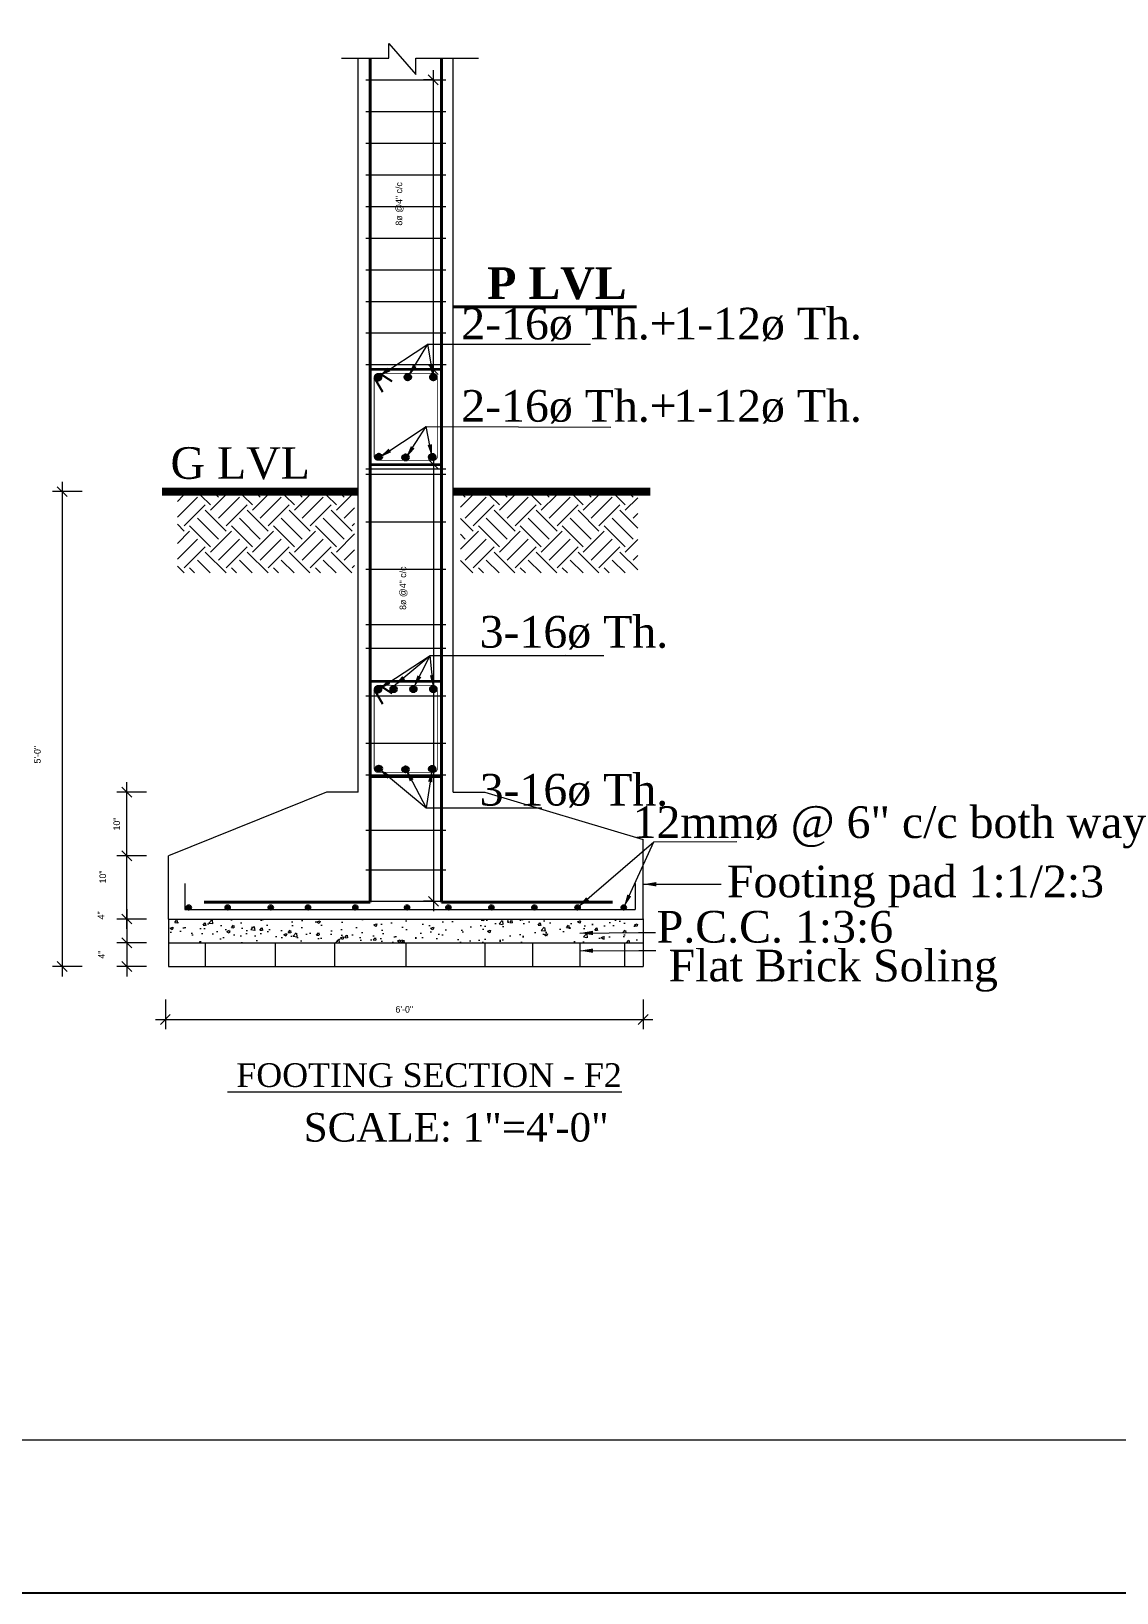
# Model space of a CAD drawing. Header units: inches. Extents: x 85856 to 287200, y -126184 to 75211.
# Drawn here: x 187029.8 to 187359.1, y -25651.7 to -25177.9 of the extents above; entities that cross this region are included whole.
import ezdxf

# ---------------------------------------------------------------- set-up
doc = ezdxf.new("R2010")
doc.units = ezdxf.units.IN
doc.header["$LTSCALE"] = 0.5
doc.header["$MEASUREMENT"] = 0
doc.header["$PDMODE"] = 66
doc.layers.add('column', color=4, linetype='Continuous')
for name, color, linetype, lineweight in [('DIM_LINE', 173, 'Continuous', 20), ('ELE1', 3, 'Continuous', 9), ('HACTH', 253, 'Continuous', 9), ('hatch', 9, 'Continuous', 5), ('ST-REINFOR', 201, 'Continuous', 40), ('STIRRUPS', 14, 'Continuous', 18), ('TEXT', 220, 'Continuous', 9), ('TRENCH', 1, 'Continuous', 35), ('WALL ELV', 20, 'Continuous', 20), ('WALL SEC', 2, 'Continuous', 35)]:
    doc.layers.add(name, color=color, linetype=linetype, lineweight=lineweight)
doc.styles.add('Lettring Text', font='arial.ttf')
doc.styles.add('NIR', font='COPRGTL.TTF')
doc.styles.add('ordinary', font='arial.ttf')
doc.styles.add('TIMES 48', font='times.ttf', dxfattribs={"height": 4})
doc.dimstyles.new('Copy of Standard', dxfattribs={"dimtxt": 6, "dimasz": 2.875, "dimexe": 2, "dimexo": 4, "dimgap": 2, "dimtad": 1, "dimdec": 0, "dimrnd": 1, "dimzin": 0, "dimdsep": 46, "dimlunit": 4, "dimtxsty": 'Lettring Text', "dimcen": 0.1, "dimclrd": 7, "dimclre": 7, "dimclrt": 7, "dimazin": 0, "dimtfac": 0.645, "dimtdec": 0, "dimtmove": 1, "dimatfit": 0, "dimfxl": 3, "dimfxlon": 1, "dimtfillclr": 256, "dimtolj": 1, "dimtzin": 0, "dimlwd": -1, "dimlwe": -1, "dimarcsym": 2})
doc.dimstyles.new('nir 48', dxfattribs={"dimscale": 0.5, "dimtxt": 24, "dimasz": 3, "dimexe": 3, "dimexo": 6, "dimgap": 2, "dimtad": 3, "dimdec": 0, "dimzin": 3, "dimlunit": 4, "dimtxsty": 'NIR', "dimblk": 'OBLIQUE', "dimcen": 2.5, "dimdle": 3, "dimclrt": 3, "dimadec": 0, "dimazin": 0, "dimtfac": 1, "dimtdec": 0, "dimtmove": 2, "dimatfit": 3, "dimfxl": 1, "dimarcsym": 0})

# ---------------------------------------------------------------- blocks, each defined once
blk = doc.blocks.new('_OBLIQUE')
at = {"color": 0, "linetype": 'ByBlock'}
blk.add_line((-0.5, -0.5), (0.5, 0.5), dxfattribs=at)
blk = doc.blocks.new('*D1139')
at = {"layer": 'Defpoints', "color": 0, "transparency": 16777216}
for p in [(84032.04, -112892), (84025.73, -112895.6), (84032.04, -112895.6)]:
    blk.add_point(p, dxfattribs=at)
at = {"layer": 'DIM_LINE', "color": 0, "lineweight": -2, "transparency": 16777216}
for p, q in [((84028.73, -112892), (84024.23, -112892)), ((84028.73, -112895.6), (84024.23, -112895.6))]:
    blk.add_line(p, q, dxfattribs=at)
at = {"layer": 'DIM_LINE', "color": 0, "linetype": 'ByBlock', "lineweight": -2, "transparency": 16777216}
blk.add_line((84025.73, -112890.5), (84025.73, -112897.1), dxfattribs=at)
at = {"layer": 'DIM_LINE', "color": 0, "lineweight": -2, "transparency": 16777216, "xscale": 1.5, "yscale": 1.5, "zscale": 1.5}
for p, rotation in [((84025.73, -112892), 90), ((84025.73, -112895.6), 270)]:
    blk.add_blockref('_OBLIQUE', p, dxfattribs=dict(at, rotation=rotation))
at = {"layer": 'DIM_LINE', "color": 3, "transparency": 16777216, "insert": (84021.82, -112891.45), "char_height": 1, "attachment_point": 5, "rotation": 90, "style": 'NIR'}
blk.add_mtext('4"', dxfattribs=at)
blk = doc.blocks.new('*D1140')
at = {"layer": 'Defpoints', "color": 0, "transparency": 16777216}
for p in [(84031.06, -112827.15), (84015.94, -112899.2), (84025.13, -112899.2)]:
    blk.add_point(p, dxfattribs=at)
at = {"layer": 'DIM_LINE', "color": 0, "linetype": 'ByBlock', "lineweight": -2, "transparency": 16777216}
blk.add_line((84015.94, -112825.65), (84015.94, -112900.7), dxfattribs=at)
at = {"layer": 'DIM_LINE', "color": 0, "lineweight": -2, "transparency": 16777216}
for p, q in [((84018.94, -112827.15), (84014.44, -112827.15)), ((84018.94, -112899.2), (84014.44, -112899.2))]:
    blk.add_line(p, q, dxfattribs=at)
at = {"layer": 'DIM_LINE', "color": 0, "lineweight": -2, "transparency": 16777216, "xscale": 1.5, "yscale": 1.5, "zscale": 1.5}
for p, rotation in [((84015.94, -112827.15), 90), ((84015.94, -112899.2), 270)]:
    blk.add_blockref('_OBLIQUE', p, dxfattribs=dict(at, rotation=rotation))
at = {"layer": 'DIM_LINE', "color": 3, "transparency": 16777216, "insert": (84012.17, -112867.07), "char_height": 1, "attachment_point": 5, "rotation": 90, "style": 'NIR'}
blk.add_mtext('5\'-0"', dxfattribs=at)
blk = doc.blocks.new('*D1148')
at = {"layer": 'Defpoints', "color": 0, "transparency": 16777216}
for p in [(84025.73, -112882.4), (84032.04, -112882.4), (84032.04, -112892)]:
    blk.add_point(p, dxfattribs=at)
at = {"layer": 'DIM_LINE', "color": 0, "lineweight": -2, "transparency": 16777216}
for p, q in [((84028.73, -112882.4), (84024.23, -112882.4)), ((84028.73, -112892), (84024.23, -112892))]:
    blk.add_line(p, q, dxfattribs=at)
at = {"layer": 'DIM_LINE', "color": 0, "linetype": 'ByBlock', "lineweight": -2, "transparency": 16777216}
blk.add_line((84025.73, -112893.5), (84025.73, -112880.9), dxfattribs=at)
at = {"layer": 'DIM_LINE', "color": 0, "lineweight": -2, "transparency": 16777216, "xscale": 1.5, "yscale": 1.5, "zscale": 1.5}
for p, rotation in [((84025.73, -112882.4), 90), ((84025.73, -112892), 270)]:
    blk.add_blockref('_OBLIQUE', p, dxfattribs=dict(at, rotation=rotation))
at = {"layer": 'DIM_LINE', "color": 3, "transparency": 16777216, "insert": (84022.09, -112885.61), "char_height": 1, "attachment_point": 5, "rotation": 90, "style": 'NIR'}
blk.add_mtext('10"', dxfattribs=at)
blk = doc.blocks.new('*D1143')
at = {"layer": 'Defpoints', "color": 0, "transparency": 16777216}
for p in [(84032.04, -112895.6), (84025.73, -112899.2), (84032.04, -112899.2)]:
    blk.add_point(p, dxfattribs=at)
at = {"layer": 'DIM_LINE', "color": 0, "linetype": 'ByBlock', "lineweight": -2, "transparency": 16777216}
blk.add_line((84025.73, -112894.1), (84025.73, -112900.7), dxfattribs=at)
at = {"layer": 'DIM_LINE', "color": 0, "lineweight": -2, "transparency": 16777216}
for p, q in [((84028.73, -112895.6), (84024.23, -112895.6)), ((84028.73, -112899.2), (84024.23, -112899.2))]:
    blk.add_line(p, q, dxfattribs=at)
at = {"layer": 'DIM_LINE', "color": 0, "lineweight": -2, "transparency": 16777216, "xscale": 1.5, "yscale": 1.5, "zscale": 1.5}
for p, rotation in [((84025.73, -112895.6), 90), ((84025.73, -112899.2), 270)]:
    blk.add_blockref('_OBLIQUE', p, dxfattribs=dict(at, rotation=rotation))
at = {"layer": 'DIM_LINE', "color": 3, "transparency": 16777216, "insert": (84021.88, -112897.4), "char_height": 1, "attachment_point": 5, "rotation": 90, "style": 'NIR'}
blk.add_mtext('4"', dxfattribs=at)
blk = doc.blocks.new('*D1144')
at = {"layer": 'Defpoints', "color": 0, "transparency": 16777216}
for p in [(84072.24, -112823.01), (84072.24, -112889.31), (84073.05, -112889.31)]:
    blk.add_point(p, dxfattribs=at)
at = {"layer": 'DIM_LINE', "color": 0, "lineweight": -2, "transparency": 16777216}
for p, q in [((84072.24, -112823.01), (84070.74, -112823.01)), ((84072.24, -112889.31), (84070.74, -112889.31))]:
    blk.add_line(p, q, dxfattribs=at)
at = {"layer": 'DIM_LINE', "color": 0, "linetype": 'ByBlock', "lineweight": -2, "transparency": 16777216}
blk.add_line((84072.24, -112821.51), (84072.24, -112890.81), dxfattribs=at)
at = {"layer": 'DIM_LINE', "color": 0, "lineweight": -2, "transparency": 16777216, "xscale": 1.5, "yscale": 1.5, "zscale": 1.5}
for p, rotation in [((84072.24, -112823.01), 90), ((84072.24, -112889.31), 270)]:
    blk.add_blockref('_OBLIQUE', p, dxfattribs=dict(at, rotation=rotation))
at = {"layer": 'DIM_LINE', "color": 3, "transparency": 16777216, "insert": (84067.7, -112841.8), "char_height": 1, "attachment_point": 5, "rotation": 90, "style": 'NIR'}
blk.add_mtext('8ø @4" c/c', dxfattribs=at)
blk = doc.blocks.new('*D1145')
at = {"layer": 'Defpoints', "color": 0, "transparency": 16777216}
for p in [(84074.12, -112764.68), (84072.21, -112808.61), (84072.5, -112808.61)]:
    blk.add_point(p, dxfattribs=at)
at = {"layer": 'DIM_LINE', "color": 0, "linetype": 'ByBlock', "lineweight": -2, "transparency": 16777216}
blk.add_line((84072.21, -112763.18), (84072.21, -112810.11), dxfattribs=at)
at = {"layer": 'DIM_LINE', "color": 0, "lineweight": -2, "transparency": 16777216}
for p, q in [((84072.21, -112764.68), (84070.71, -112764.68)), ((84072.21, -112808.61), (84070.71, -112808.61))]:
    blk.add_line(p, q, dxfattribs=at)
at = {"layer": 'DIM_LINE', "color": 0, "lineweight": -2, "transparency": 16777216, "xscale": 1.5, "yscale": 1.5, "zscale": 1.5}
for p, rotation in [((84072.21, -112764.68), 90), ((84072.21, -112808.61), 270)]:
    blk.add_blockref('_OBLIQUE', p, dxfattribs=dict(at, rotation=rotation))
at = {"layer": 'DIM_LINE', "color": 3, "transparency": 16777216, "insert": (84067.1, -112783.49), "char_height": 1, "attachment_point": 5, "rotation": 90, "style": 'NIR'}
blk.add_mtext('8ø @4" c/c', dxfattribs=at)
blk = doc.blocks.new('*D1149')
at = {"layer": 'Defpoints', "color": 0, "transparency": 16777216}
for p in [(84025.73, -112872.75), (84056.04, -112872.75), (84032.04, -112882.4)]:
    blk.add_point(p, dxfattribs=at)
at = {"layer": 'DIM_LINE', "color": 0, "lineweight": -2, "transparency": 16777216}
for p, q in [((84028.73, -112872.75), (84024.23, -112872.75)), ((84028.73, -112882.4), (84024.23, -112882.4))]:
    blk.add_line(p, q, dxfattribs=at)
at = {"layer": 'DIM_LINE', "color": 0, "linetype": 'ByBlock', "lineweight": -2, "transparency": 16777216}
blk.add_line((84025.73, -112883.9), (84025.73, -112871.25), dxfattribs=at)
at = {"layer": 'DIM_LINE', "color": 0, "lineweight": -2, "transparency": 16777216, "xscale": 1.5, "yscale": 1.5, "zscale": 1.5}
for p, rotation in [((84025.73, -112872.75), 90), ((84025.73, -112882.4), 270)]:
    blk.add_blockref('_OBLIQUE', p, dxfattribs=dict(at, rotation=rotation))
at = {"layer": 'DIM_LINE', "color": 3, "transparency": 16777216, "insert": (84024.21, -112877.58), "char_height": 1, "attachment_point": 5, "rotation": 90, "style": 'NIR'}
blk.add_mtext('10"', dxfattribs=at)
blk = doc.blocks.new('*D1116')
at = {"layer": 'Defpoints', "color": 0, "transparency": 16777216}
for p in [(84031.58, -112899.2), (84104.04, -112899.2), (84104.04, -112907.23)]:
    blk.add_point(p, dxfattribs=at)
at = {"layer": 'DIM_LINE', "color": 0, "lineweight": -2, "transparency": 16777216}
for p, q in [((84031.58, -112904.23), (84031.58, -112908.73)), ((84104.04, -112904.23), (84104.04, -112908.73))]:
    blk.add_line(p, q, dxfattribs=at)
at = {"layer": 'DIM_LINE', "color": 0, "linetype": 'ByBlock', "lineweight": -2, "transparency": 16777216}
blk.add_line((84030.08, -112907.23), (84105.54, -112907.23), dxfattribs=at)
at = {"layer": 'DIM_LINE', "color": 0, "lineweight": -2, "transparency": 16777216, "xscale": 1.5, "yscale": 1.5, "zscale": 1.5, "rotation": 180}
blk.add_blockref('_OBLIQUE', (84031.58, -112907.23), dxfattribs=at)
at = {"layer": 'DIM_LINE', "color": 0, "lineweight": -2, "transparency": 16777216, "xscale": 1.5, "yscale": 1.5, "zscale": 1.5}
blk.add_blockref('_OBLIQUE', (84104.04, -112907.23), dxfattribs=at)
at = {"layer": 'DIM_LINE', "color": 3, "transparency": 16777216, "insert": (84067.81, -112905.71), "char_height": 1, "attachment_point": 5, "style": 'NIR'}
blk.add_mtext('6\'-0"', dxfattribs=at)
blk = doc.blocks.new('DFHRH')
at = {"layer": 'HACTH'}
h = blk.add_hatch(dxfattribs=at)
h.set_pattern_fill('AR-CONC', color=256, scale=0.6, style=0)
h.set_pattern_definition([(50, (72103.3452, -130475.618), (4.3035611, -0.3765128), [0.45, -4.95]), (355, (72103.345, -130475.618), (-0.832508, 4.5131528), [0.36, -3.96]), (100.4514, (72103.704, -130475.6494), (3.4710563, 4.13663725), [0.3824411, -4.2068527]), (46.1842, (72103.345, -130474.418), (6.4034463, -0.9931141), [0.675, -7.425]), (96.6356, (72103.879, -130474.501), (5.6079762, 5.8447072), [0.5736617, -6.310278]), (351.1842, (72103.345, -130474.418), (5.6079717, 5.8447116), [0.54, -5.94]), (21, (72103.9452, -130474.718), (3.5814423, -2.41571334), [0.45, -4.95]), (326, (72103.945, -130474.718), (1.459892, 4.3509003), [0.36, -3.96]), (71.4514, (72104.2437, -130474.9194), (5.0413358, 1.935183), [0.3824411, -4.2068527]), (37.5, (72103.3452, -130475.618), (0.07295913, 1.99736312), [0, -3.912, 0, -4.02, 0, -3.975]), (7.5, (72103.3452, -130475.618), (1.57841722, 2.36647027), [0, -2.292, 0, -3.822, 0, -1.515]), (327.5, (72102.0072, -130475.618), (3.20293462, -0.13532923), [0, -1.5, 0, -4.68, 0, -6.21]), (317.5, (72101.4072, -130475.618), (3.499117, 0.6006299), [0, -1.95, 0, -3.108, 0, -4.41])])
h.paths.add_polyline_path([(84032.04, -112895.6), (84104.04, -112895.6), (84104.04, -112892), (84032.04, -112892)])
at = {"layer": 'hatch'}
h = blk.add_hatch(dxfattribs=at)
h.set_pattern_fill('EARTH', color=256, scale=18, angle=45, style=0)
h.set_pattern_definition([(45, (40259.01, -132783.772), (5e-16, 6.36396103), [4.5, -4.5]), (45, (40257.817, -132782.579), (5e-16, 6.36396103), [4.5, -4.5]), (45, (40256.6236, -132781.3856), (5e-16, 6.36396103), [4.5, -4.5]), (135, (40256.6236, -132780.59), (-6.36396103, 5e-16), [4.5, -4.5]), (135, (40257.817, -132779.397), (-6.36396103, 5e-16), [4.5, -4.5]), (135, (40259.01, -132778.2036), (-6.36396103, 5e-16), [4.5, -4.5])])
h.paths.add_polyline_path([(84060.28, -112827.73), (84033.4, -112827.73), (84033.4, -112839.49), (84060.28, -112839.49)])
h = blk.add_hatch(dxfattribs=at)
h.set_pattern_fill('EARTH', color=256, scale=18, angle=45, style=0)
h.set_pattern_definition([(45, (40258.274, -132783.772), (5e-16, 6.36396103), [4.5, -4.5]), (45, (40257.081, -132782.579), (5e-16, 6.36396103), [4.5, -4.5]), (45, (40255.8875, -132781.3856), (5e-16, 6.36396103), [4.5, -4.5]), (135, (40255.8875, -132780.59), (-6.36396103, 5e-16), [4.5, -4.5]), (135, (40257.081, -132779.397), (-6.36396103, 5e-16), [4.5, -4.5]), (135, (40258.274, -132778.2036), (-6.36396103, 5e-16), [4.5, -4.5])])
h.paths.add_polyline_path([(84103.23, -112827.73), (84076.34, -112827.73), (84076.34, -112839.49), (84103.23, -112839.49)])
at = {"layer": 'WALL SEC'}
for points in [[(84063.39, -112809.84, 1), (84064.26, -112809.84, 1)], [(84064.27, -112809.84, -1), (84063.41, -112809.84, -1)], [(84064.27, -112809.84, -1), (84063.41, -112809.84, -1)], [(84067.91, -112809.78, 1), (84068.77, -112809.78, 1)], [(84068.79, -112809.78, -1), (84067.93, -112809.78, -1)], [(84068.79, -112809.78, -1), (84067.93, -112809.78, -1)], [(84071.78, -112809.78, 1), (84072.64, -112809.78, 1)], [(84072.66, -112809.78, -1), (84071.79, -112809.78, -1)], [(84072.66, -112809.78, -1), (84071.79, -112809.78, -1)], [(84063.53, -112821.85, 1), (84064.39, -112821.85, 1)], [(84067.57, -112821.96, -1), (84068.43, -112821.96, -1)], [(84068.45, -112821.96, 1), (84067.59, -112821.96, 1)], [(84068.45, -112821.96, 1), (84067.59, -112821.96, 1)], [(84071.6, -112821.88, 1), (84072.47, -112821.88, 1)], [(84072.49, -112821.88, -1), (84071.62, -112821.88, -1)], [(84072.49, -112821.88, -1), (84071.62, -112821.88, -1)], [(84063.39, -112857.18, 1), (84064.26, -112857.18, 1)], [(84064.27, -112857.18, -1), (84063.41, -112857.18, -1)], [(84064.27, -112857.18, -1), (84063.41, -112857.18, -1)], [(84065.76, -112857.11, 1), (84066.62, -112857.11, 1)], [(84066.64, -112857.11, -1), (84065.78, -112857.11, -1)], [(84066.64, -112857.11, -1), (84065.78, -112857.11, -1)], [(84068.76, -112857.11, 1), (84069.62, -112857.11, 1)], [(84069.64, -112857.11, -1), (84068.78, -112857.11, -1)], [(84069.64, -112857.11, -1), (84068.78, -112857.11, -1)], [(84071.78, -112857.11, 1), (84072.64, -112857.11, 1)], [(84072.66, -112857.11, -1), (84071.79, -112857.11, -1)], [(84072.66, -112857.11, -1), (84071.79, -112857.11, -1)], [(84063.53, -112869.18, 1), (84064.39, -112869.18, 1)], [(84067.57, -112869.29, -1), (84068.43, -112869.29, -1)], [(84068.45, -112869.29, 1), (84067.59, -112869.29, 1)], [(84068.45, -112869.29, 1), (84067.59, -112869.29, 1)], [(84071.6, -112869.22, 1), (84072.47, -112869.22, 1)], [(84072.49, -112869.22, -1), (84071.62, -112869.22, -1)], [(84072.49, -112869.22, -1), (84071.62, -112869.22, -1)], [(84034.83, -112890.24, 0.407959), (84035.13, -112890.54), (84035.14, -112890.54, 0.407959), (84035.43, -112890.24, 1)], [(84040.73, -112890.24, 0.407959), (84041.02, -112890.54), (84041.03, -112890.54, 0.407959), (84041.33, -112890.24, 1)], [(84047.26, -112890.24, 0.407959), (84047.55, -112890.54), (84047.57, -112890.54, 0.407959), (84047.86, -112890.24, 1)], [(84052.92, -112890.24, 0.407959), (84053.22, -112890.54), (84053.23, -112890.54, 0.407959), (84053.52, -112890.24, 1)], [(84060.09, -112890.24, 0.407959), (84060.38, -112890.54), (84060.4, -112890.54, 0.407959), (84060.69, -112890.24, 1)], [(84067.94, -112890.24, 0.407959), (84068.23, -112890.54), (84068.25, -112890.54, 0.407959), (84068.54, -112890.24, 1)], [(84074.21, -112890.24, 0.407959), (84074.5, -112890.54), (84074.51, -112890.54, 0.407959), (84074.81, -112890.24, 1)], [(84080.73, -112890.24, 0.407959), (84081.02, -112890.54), (84081.03, -112890.54, 0.407959), (84081.33, -112890.24, 1)], [(84087.26, -112890.24, 0.407959), (84087.56, -112890.54), (84087.57, -112890.54, 0.407959), (84087.86, -112890.24, 1)], [(84093.81, -112890.24, 0.407959), (84094.1, -112890.54), (84094.11, -112890.54, 0.407959), (84094.41, -112890.24, 1)], [(84100.81, -112890.24, 0.407959), (84101.1, -112890.54), (84101.12, -112890.54, 0.407959), (84101.41, -112890.24, 1)]]:
    blk.add_hatch(color=256, dxfattribs=at).paths.add_polyline_path(points)
at = {"layer": 'column'}
for p, q in [((84064.11, -112809.25), (84065.92, -112810.39)), ((84063.24, -112809.81), (84064.52, -112812.02)), ((84064.11, -112856.59), (84065.92, -112857.72)), ((84063.24, -112857.15), (84064.52, -112859.36))]:
    blk.add_line(p, q, dxfattribs=at)
at = {"layer": 'column', "const_width": 0.12}
for points in [[(84072.24, -112809.21), (84063.84, -112809.21, 0.414214), (84063.24, -112809.81), (84063.24, -112821.81, 0.414214), (84063.84, -112822.41), (84072.24, -112822.41, 0.414214), (84072.84, -112821.81), (84072.84, -112809.81, 0.414214)], [(84072.24, -112856.55), (84063.84, -112856.55, 0.414214), (84063.24, -112857.15), (84063.24, -112869.15, 0.414214), (84063.84, -112869.75), (84072.24, -112869.75, 0.414214), (84072.84, -112869.15), (84072.84, -112857.15, 0.414214)]]:
    blk.add_lwpolyline(points, format="xyb", close=True, dxfattribs=at)
at = {"layer": 'DIM_LINE', "const_width": 1.2}
for points in [[(84031.06, -112827.15), (84060.84, -112827.15)], [(84075.24, -112827.15), (84105.13, -112827.15)]]:
    blk.add_lwpolyline(points, dxfattribs=at)
at = {"layer": 'HACTH'}
for p, q in [((84037.61, -112895.6), (84037.61, -112899.2)), ((84048.24, -112895.6), (84048.24, -112899.2)), ((84048.24, -112895.6), (84048.24, -112899.2)), ((84057.24, -112895.6), (84057.24, -112899.2)), ((84068.04, -112895.6), (84068.04, -112899.2)), ((84080.04, -112895.6), (84080.04, -112899.2)), ((84087.24, -112895.6), (84087.24, -112899.2)), ((84094.44, -112895.6), (84094.44, -112899.2)), ((84101.23, -112895.6), (84101.23, -112899.2))]:
    blk.add_line(p, q, dxfattribs=at)
at = {"layer": 'hatch', "linetype": 'Continuous'}
blk.add_lwpolyline([(84058.27, -112761.4), (84065.47, -112761.4), (84065.47, -112759.13), (84069.58, -112763.86), (84069.58, -112761.4), (84079.08, -112761.4)], dxfattribs=at)
at = {"layer": 'ST-REINFOR'}
for p, q in [((84062.64, -112889.43), (84062.64, -112761.4)), ((84073.44, -112889.43), (84073.44, -112761.4)), ((84075.24, -112799.1), (84103.06, -112799.1)), ((84062.64, -112889.43), (84037.44, -112889.43)), ((84073.44, -112889.43), (84099.4, -112889.43))]:
    blk.add_line(p, q, dxfattribs=at)
at = {"layer": 'STIRRUPS'}
for p, q in [((84061.96, -112764.68), (84074.12, -112764.68)), ((84061.96, -112769.48), (84074.12, -112769.48)), ((84061.96, -112774.28), (84074.12, -112774.28)), ((84061.96, -112779.08), (84074.12, -112779.08)), ((84061.96, -112779.08), (84074.12, -112779.08)), ((84061.96, -112783.88), (84074.12, -112783.88)), ((84061.96, -112788.68), (84074.12, -112788.68)), ((84061.96, -112793.48), (84074.12, -112793.48)), ((84061.96, -112798.28), (84074.12, -112798.28)), ((84061.96, -112803.08), (84074.12, -112803.08)), ((84061.96, -112807.88), (84074.15, -112807.88)), ((84061.96, -112823.68), (84074.12, -112823.68)), ((84061.96, -112824.51), (84074.12, -112824.51)), ((84061.96, -112831.71), (84074.12, -112831.71)), ((84061.96, -112838.91), (84074.12, -112838.91)), ((84061.96, -112847.31), (84074.12, -112847.31)), ((84061.96, -112850.91), (84074.12, -112850.91)), ((84061.96, -112850.91), (84074.12, -112850.91)), ((84061.96, -112858.11), (84074.12, -112858.11)), ((84061.96, -112865.31), (84074.12, -112865.31)), ((84061.96, -112870.11), (84074.12, -112870.11)), ((84061.96, -112870.11), (84074.12, -112870.11)), ((84061.96, -112870.11), (84074.12, -112870.11)), ((84061.96, -112878.51), (84074.12, -112878.51)), ((84061.96, -112884.51), (84074.12, -112884.51)), ((84061.96, -112889.31), (84074.12, -112889.31))]:
    blk.add_line(p, q, dxfattribs=at)
at = {"layer": 'TRENCH'}
for points in [[(84073.44, -112808.61), (84062.64, -112808.61), (84062.64, -112823.01), (84073.44, -112823.01)], [(84073.44, -112855.95), (84062.64, -112855.95), (84062.64, -112870.35), (84073.44, -112870.35)]]:
    blk.add_lwpolyline(points, close=True, dxfattribs=at)
at = {"layer": 'WALL ELV'}
for p, q in [((84060.84, -112872.75), (84060.84, -112761.4)), ((84075.24, -112872.75), (84075.24, -112761.4)), ((84056.04, -112872.75), (84032.04, -112882.4)), ((84060.84, -112872.75), (84056.04, -112872.75)), ((84075.24, -112872.75), (84080.04, -112872.75)), ((84080.04, -112872.75), (84104.04, -112879.95)), ((84104.04, -112891.95), (84104.04, -112879.95)), ((84032.04, -112892), (84032.04, -112882.4)), ((84034.54, -112886.61), (84034.54, -112890.54)), ((84102.84, -112886.61), (84102.84, -112890.54)), ((84032.04, -112892), (84032.04, -112895.6)), ((84032.04, -112892), (84104.04, -112892)), ((84034.54, -112890.54), (84102.84, -112890.54)), ((84104.04, -112891.95), (84104.04, -112899.2)), ((84032.04, -112895.6), (84032.04, -112899.2)), ((84032.04, -112895.6), (84104.04, -112895.6)), ((84032.04, -112899.2), (84104.04, -112899.2))]:
    blk.add_line(p, q, dxfattribs=at)
at = {"layer": 'WALL SEC'}
for centre, radius in [((84063.82, -112809.84), 0.432), ((84063.84, -112809.84), 0.432), ((84063.84, -112809.84), 0.432), ((84068.34, -112809.78), 0.432), ((84068.36, -112809.78), 0.432), ((84068.36, -112809.78), 0.432), ((84072.21, -112809.78), 0.432), ((84072.23, -112809.78), 0.432), ((84072.23, -112809.78), 0.432), ((84063.96, -112821.85), 0.432), ((84068, -112821.96), 0.432), ((84068.02, -112821.96), 0.432), ((84068.02, -112821.96), 0.432), ((84072.04, -112821.88), 0.432), ((84072.06, -112821.88), 0.432), ((84072.06, -112821.88), 0.432), ((84063.82, -112857.18), 0.432), ((84063.84, -112857.18), 0.432), ((84063.84, -112857.18), 0.432), ((84066.19, -112857.11), 0.432), ((84066.21, -112857.11), 0.432), ((84066.21, -112857.11), 0.432), ((84069.19, -112857.11), 0.432), ((84069.21, -112857.11), 0.432), ((84069.21, -112857.11), 0.432), ((84072.21, -112857.11), 0.432), ((84072.23, -112857.11), 0.432), ((84072.23, -112857.11), 0.432), ((84063.96, -112869.18), 0.432), ((84068, -112869.29), 0.432), ((84068.02, -112869.29), 0.432), ((84068.02, -112869.29), 0.432), ((84072.04, -112869.22), 0.432), ((84072.06, -112869.22), 0.432), ((84072.06, -112869.22), 0.432), ((84035.13, -112890.24), 0.3), ((84041.03, -112890.24), 0.3), ((84047.56, -112890.24), 0.3), ((84053.22, -112890.24), 0.3), ((84060.39, -112890.24), 0.3), ((84068.24, -112890.24), 0.3), ((84074.51, -112890.24), 0.3), ((84081.03, -112890.24), 0.3), ((84087.56, -112890.24), 0.3), ((84094.11, -112890.24), 0.3), ((84101.11, -112890.24), 0.3)]:
    blk.add_circle(centre, radius, dxfattribs=at)
at = {"char_height": 4.8, "attachment_point": 5, "style": 'ordinary'}
for s, insert, width in [('{\\fTimes New Roman|b1|i0|c0|p18;P LVL}', (84090.97, -112795.56), 173.3756), ('{\\fTimes New Roman|b0|i0|c0|p18;G LVL}', (84042.93, -112822.86), 54.666)]:
    blk.add_mtext(s, dxfattribs=dict(at, insert=insert, width=width))
at = {"layer": 'TEXT', "style": 'TIMES 48'}
blk.add_text('%%U FOOTING SECTION - F2', height=3.6, dxfattribs=at).set_placement((84040.99, -112917.48))
at = {"layer": 'TEXT', "char_height": 4.8, "attachment_point": 7, "style": 'TIMES 48'}
for s, insert in [('2-16ø Th.+', (84076.46, -112804.35)), ('1-12ø Th.', (84108.63, -112804.35)), ('2-16ø Th.+', (84076.46, -112816.84)), ('1-12ø Th.', (84108.63, -112816.84)), ('3-16ø Th.', (84079.25, -112851.12)), ('3-16ø Th.', (84079.25, -112875.08)), ('12mmø @ 6" c/c both way', (84102.45, -112881.28)), ('Footing pad 1:1/2:3', (84116.76, -112890.27)), ('P.C.C. 1:3:6', (84106.11, -112895.67)), ('Flat Brick Soling', (84107.91, -112903.04))]:
    blk.add_mtext(s, dxfattribs=dict(at, insert=insert))
at = {"layer": 'TEXT', "insert": (84075.69, -112923.65), "char_height": 4.32, "width": 129.859, "attachment_point": 5, "style": 'TIMES 48'}
blk.add_mtext('SCALE: 1"=4\'-0"', dxfattribs=at)
at = {"layer": 'DIM_LINE'}
for base, p1, p2, angle, text, picture, middle in [((84072.21, -112808.61), (84074.12, -112764.68), (84072.5, -112808.61), 270, '8ø @4" c/c', '*D1145', (84067.1, -112783.49)), ((84072.24, -112889.31), (84072.24, -112823.01), (84073.05, -112889.31), 270, '8ø @4" c/c', '*D1144', (84067.7, -112841.8)), ((84015.94, -112899.2), (84031.06, -112827.15), (84025.13, -112899.2), 90, '5\'-0"', '*D1140', (84012.17, -112867.07)), ((84025.73, -112895.6), (84032.04, -112892), (84032.04, -112895.6), 90, '4"', '*D1139', (84021.82, -112891.45))]:
    dim = blk.add_linear_dim(base=base, p1=p1, p2=p2, angle=angle, text=text, dimstyle='nir 48', override={"dimtxt": 2, "dimfxl": 6, "dimfxlon": 1, "dimarcsym": 1}, dxfattribs=at)
    dim.commit()
    dim.dimension.update_dxf_attribs({"geometry": picture, "text_midpoint": middle, "dimtype": 160})
dim = blk.add_linear_dim(base=(84025.73, -112872.75), p1=(84032.04, -112882.4), p2=(84056.04, -112872.75), angle=90, dimstyle='nir 48', override={"dimtxt": 2, "dimfxl": 6, "dimfxlon": 1, "dimarcsym": 1}, dxfattribs=at)
dim.commit()
dim.dimension.update_dxf_attribs({"geometry": '*D1149', "text_midpoint": (84024.21, -112877.58)})
for base, p1, p2, picture, middle in [((84025.73, -112882.4), (84032.04, -112892), (84032.04, -112882.4), '*D1148', (84022.09, -112885.61)), ((84025.73, -112899.2), (84032.04, -112895.6), (84032.04, -112899.2), '*D1143', (84021.88, -112897.4))]:
    dim = blk.add_linear_dim(base=base, p1=p1, p2=p2, angle=90, dimstyle='nir 48', override={"dimtxt": 2, "dimfxl": 6, "dimfxlon": 1, "dimarcsym": 1}, dxfattribs=at)
    dim.commit()
    dim.dimension.update_dxf_attribs({"geometry": picture, "text_midpoint": middle, "dimtype": 160})
dim = blk.add_linear_dim(base=(84104.04, -112907.23), p1=(84031.58, -112899.2), p2=(84104.04, -112899.2), text='6\'-0"', dimstyle='nir 48', override={"dimtxt": 2, "dimfxl": 6, "dimfxlon": 1, "dimarcsym": 1}, dxfattribs=at)
dim.commit()
dim.dimension.update_dxf_attribs({"geometry": '*D1116', "text_midpoint": (84067.81, -112905.71)})
at = {"layer": 'hatch', "linetype": 'Continuous'}
for points in [[(84063.84, -112809.71), (84071.39, -112804.8), (84093.91, -112804.8)], [(84068.36, -112809.78), (84071.39, -112804.8), (84096.06, -112804.8)], [(84072.23, -112809.89), (84071.39, -112804.8), (84093.91, -112804.8)], [(84063.96, -112822.01), (84071.13, -112817.25), (84099.16, -112817.38)], [(84068.02, -112822.12), (84071.13, -112817.25), (84099.16, -112817.38)], [(84072.06, -112821.98), (84071.13, -112817.25), (84099.16, -112817.38)], [(84063.84, -112857.18), (84071.72, -112852.01), (84093.91, -112852.01)], [(84066.2, -112856.68), (84071.72, -112852.01), (84098.07, -112852.01)], [(84069.2, -112856.96), (84071.72, -112852.01), (84092.21, -112851.97)], [(84072.23, -112856.99), (84071.72, -112852.01), (84095.24, -112852.01)], [(84063.96, -112869.18), (84071.13, -112875.15), (84088.67, -112875.13)], [(84068.01, -112869.18), (84071.13, -112875.15), (84088.67, -112875.13)], [(84072.06, -112869.22), (84071.13, -112875.15), (84088.67, -112875.13)], [(84094.11, -112890.24), (84105.69, -112880.26), (84118.28, -112880.23)], [(84101.11, -112890.24), (84105.69, -112880.26), (84118.28, -112880.23)], [(84104.04, -112886.72), (84112.91, -112886.72), (84115.86, -112886.72)], [(84094.45, -112894.13), (84103.34, -112894.04), (84105.9, -112894.04)], [(84094.44, -112896.8), (84103.41, -112896.78), (84105.97, -112896.78)]]:
    blk.add_leader(points, dimstyle='Copy of Standard', override={"dimasz": 2, "dimtad": 0}, dxfattribs=at)

msp = doc.modelspace()

# ---------------------------------------------------------------- linework, layer by layer
at = {"layer": 'Defpoints'}
msp.add_lwpolyline([(188922.9, -23403.77), (185745.3, -23403.77), (185745.3, -25651.74), (188922.9, -25651.74)], close=True, dxfattribs=at)
at = {"layer": 'ELE1'}
msp.add_lwpolyline([(185791.62, -23450.09), (188876.58, -23450.09), (188876.58, -25605.42), (185791.62, -25605.42)], close=True, dxfattribs=at)
msp.add_lwpolyline([(185791.62, -23450.09), (188876.58, -23450.09), (188876.58, -25605.42), (185791.62, -25605.42)], close=True, dxfattribs=at)

# ---------------------------------------------------------------- block references
at = {"layer": 'DIM_LINE', "xscale": 2, "yscale": 2, "zscale": 2}
msp.add_blockref('DFHRH', (19007.3, 200336.71), dxfattribs=at)

doc.saveas('drawing.dxf')
